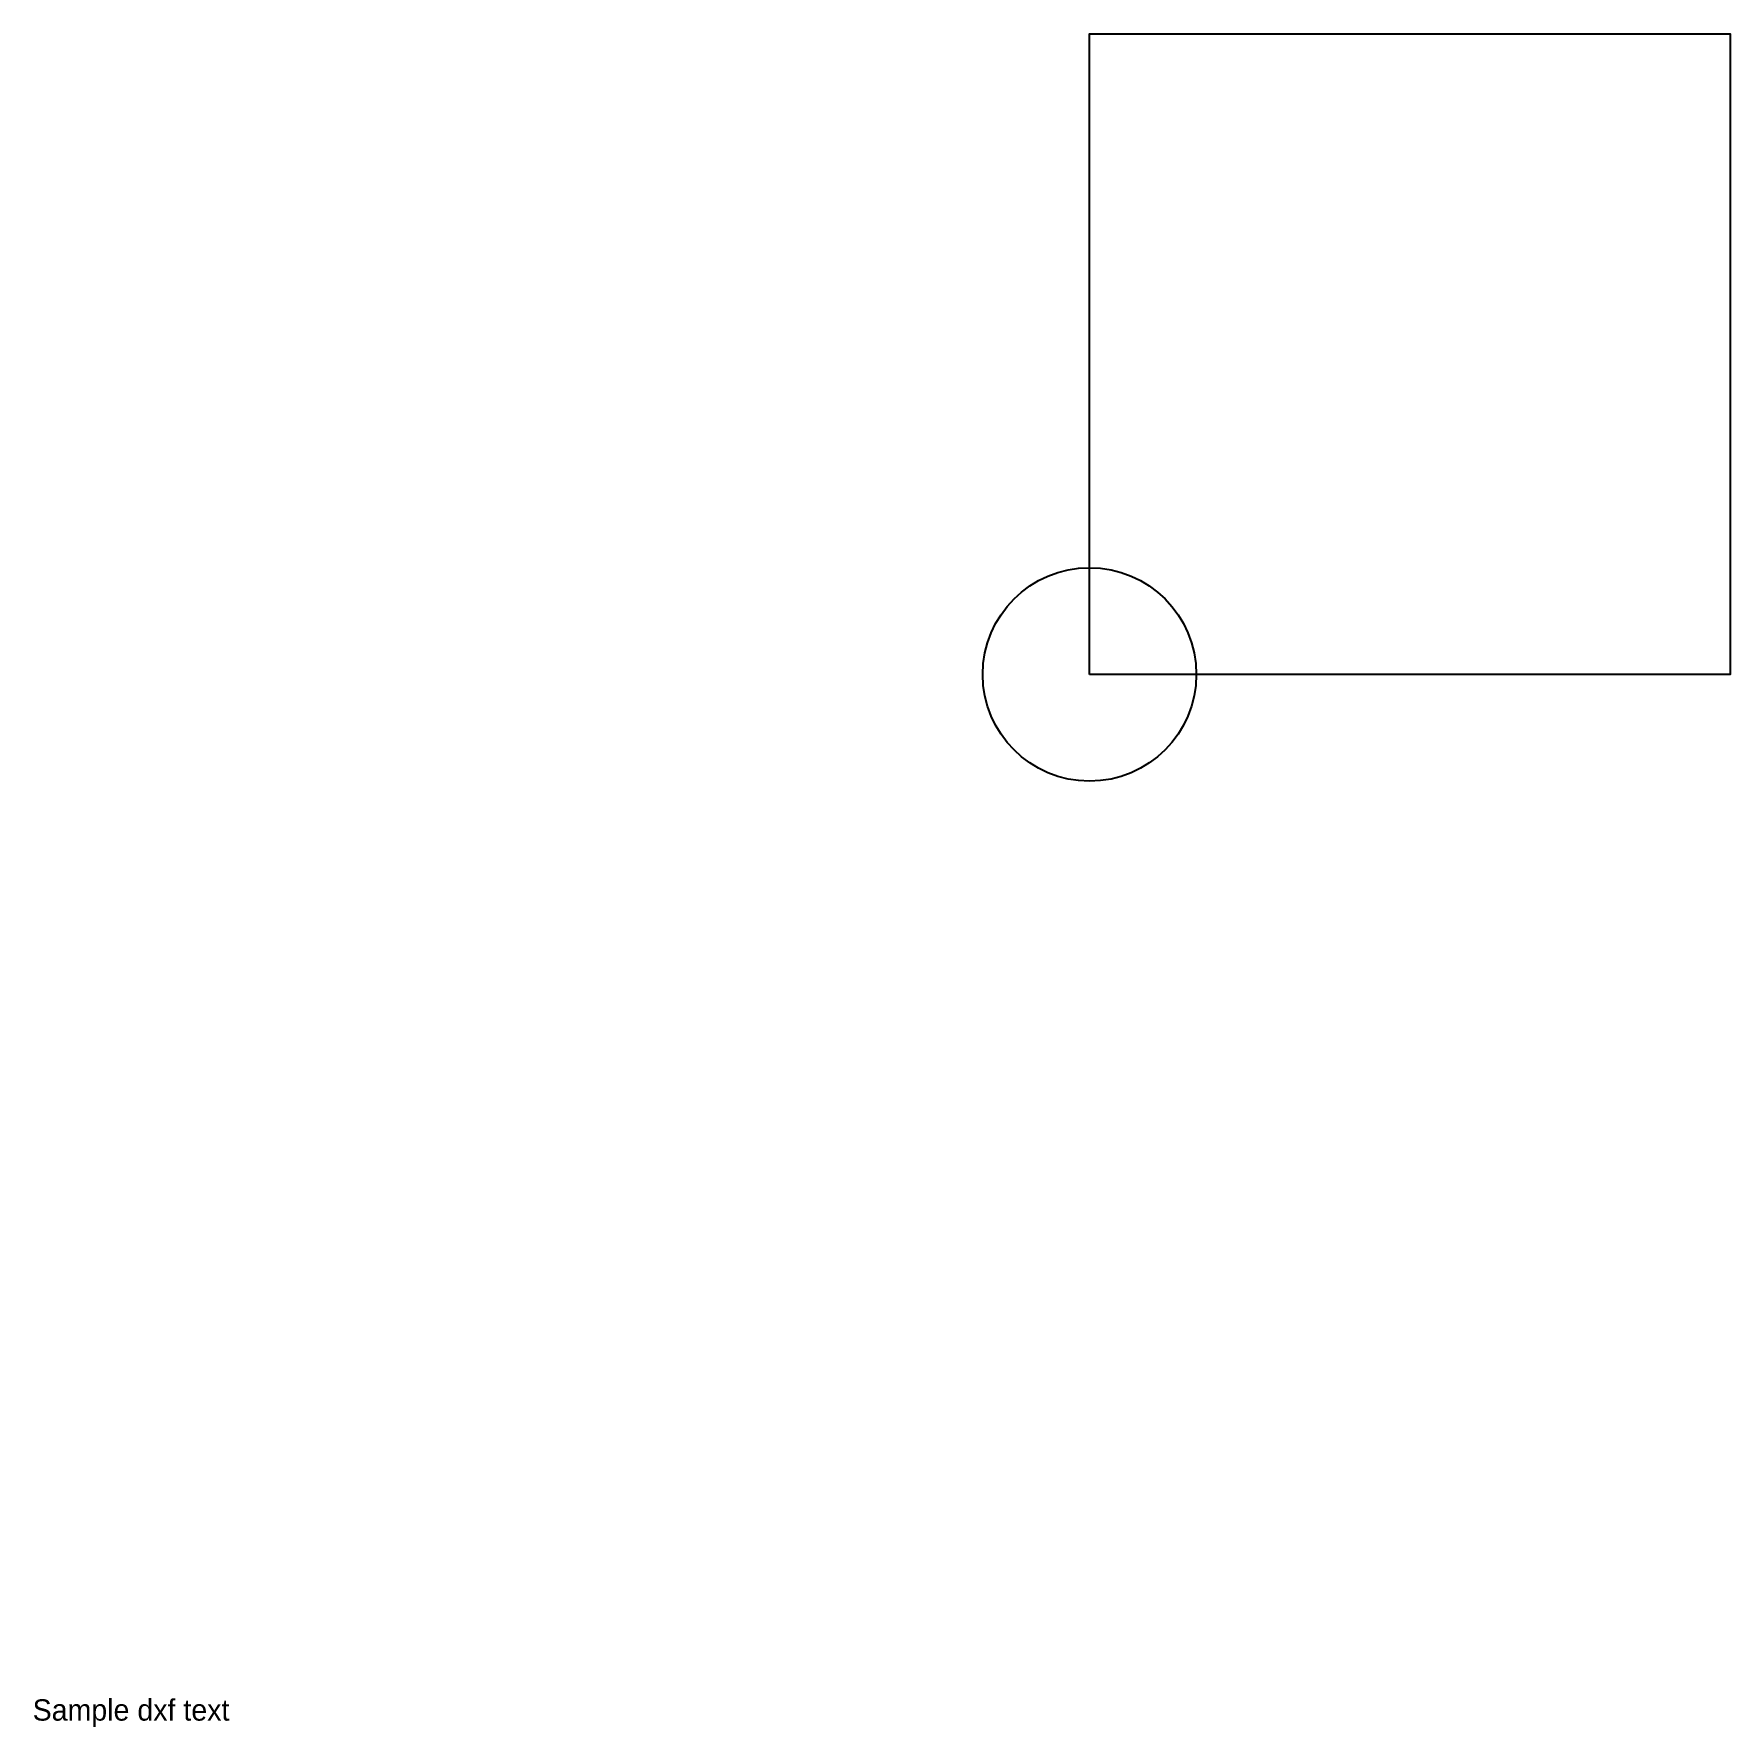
# Model space of a CAD drawing. Header units: metres. Extents: x 11 to 1600, y 14 to 1600.
import ezdxf

# ---------------------------------------------------------------- set-up
doc = ezdxf.new("R2010")
doc.units = ezdxf.units.M

# ---------------------------------------------------------------- blocks, each defined once
blk = doc.blocks.new('*U0')
blk.add_text('Sample dxf text', height=20).set_placement((0, 0))

msp = doc.modelspace()

# ---------------------------------------------------------------- linework, layer by layer
at = {"layer": 'Layer 1'}
msp.add_lwpolyline([(1000, 1000), (1000, 1600), (1600, 1600), (1600, 1000)], close=True, dxfattribs=at)
at = {"layer": 'Layer 2'}
msp.add_circle((1000, 1000), 100, dxfattribs=at)

# ---------------------------------------------------------------- block references
at = {"layer": 'Layer 3'}
msp.add_blockref('*U0', (10, 20), dxfattribs=at)

doc.saveas('drawing.dxf')
